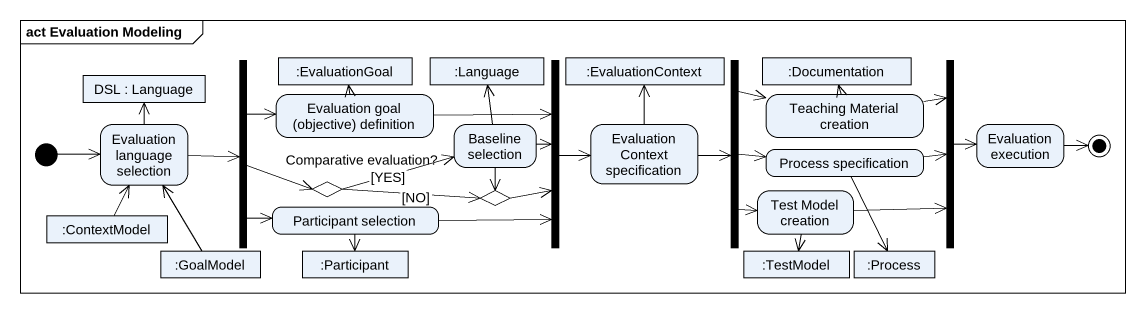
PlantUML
@startuml
mainframe act Evaluation Modeling
hide empty description
state "DSL : Language" as DSL <<object>>
state fork1 <<fork>>
state "Evaluation goal (objective) definition" as Evaluation_goal_objective
state ":EvaluationGoal" as EvaluationGoal <<object>>
state ":Language" as Language <<object>>
state fork2 <<join>>
state ":EvaluationContext" as EvaluationContext <<object>>
state fork3 <<fork>>
state ":Documentation" as Documentation <<object>>
state "Teaching Material creation" as Teaching_Material_creation
state fork4 <<join>>
state "Evaluation language selection" as Evaluation_language
state "Baseline selection" as Baseline_selection
state "Evaluation Context specification" as Evaluation_Context
state "Process specification" as Process_specification
state "Evaluation execution" as Evaluation_execution
state ":ContextModel" as ContextModel <<object>>
state "Participant selection" as Participant_selection
state "Comparative evaluation?" as Comparative_evaluation <<choice>>
state choice1 <<choice>>
state "Test Model creation" as Test_Model_creation
state ":GoalModel" as GoalModel <<object>>
state ":Participant" as Participant_ <<object>>
state ":TestModel" as TestModel <<object>>
state ":Process" as Process_ <<object>>
[*] -right-> Evaluation_language
fork1 -right-> Evaluation_goal_objective
fork1 -right-> Participant_selection
fork1 -right-> Comparative_evaluation
Evaluation_goal_objective -up-> EvaluationGoal
Evaluation_goal_objective -right-> fork2
fork2 -right-> Evaluation_Context
fork3 -right-> Teaching_Material_creation
fork3 -right-> Process_specification
fork3 --> Test_Model_creation
Teaching_Material_creation -up-> Documentation
Teaching_Material_creation -right-> fork4
fork4 -right-> Evaluation_execution
Evaluation_language -up-> DSL
Evaluation_language -right-> fork1
Baseline_selection -up-> Language
Baseline_selection -right-> fork2
Baseline_selection --> choice1
Evaluation_Context -up-> EvaluationContext
Evaluation_Context -right-> fork3
Process_specification -right-> fork4
Process_specification --> Process_
ContextModel -up-> Evaluation_language
Participant_selection -right-> fork2
Participant_selection --> Participant_
Comparative_evaluation -right-> Baseline_selection : [YES]
Comparative_evaluation -right-> choice1 : [NO]
choice1 -up-> fork2
Test_Model_creation -right-> fork4
Test_Model_creation --> TestModel
GoalModel -up-> Evaluation_language
Evaluation_execution -right-> [*]
@enduml
